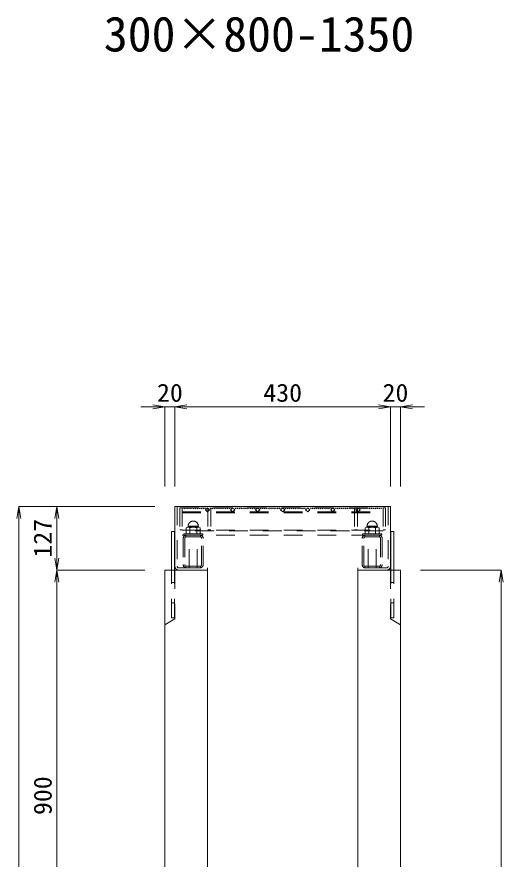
# Model space of a CAD drawing. Units: millimetres at full size; some dimension numbers follow another scale. Extents: x -734 to 58102, y 49499 to 87169.
# Drawn here: x 22327 to 23297, y 62790 to 64471 of the extents above; entities that cross this region are included whole.
import ezdxf
from ezdxf.enums import TextEntityAlignment as Align

# ---------------------------------------------------------------- set-up
doc = ezdxf.new("R2010")
doc.units = ezdxf.units.MM
doc.header["$LTSCALE"] = 50
doc.linetypes.add('USER1', pattern=[1.35, 0.75, -0.6])
doc.layers.add('0_2', color=7, linetype='Continuous')
for name, color, linetype, lineweight in [('寸法線', 7, 'Continuous', 13), ('本体', 2, 'Continuous', 20), ('ｸﾞﾚｰﾁﾝｸﾞ', 7, 'USER1', 9)]:
    doc.layers.add(name, color=color, linetype=linetype, lineweight=lineweight)
doc.styles.add('ＭＳ 明朝', font='')
doc.styles.get('ＭＳ 明朝').set_extended_font_data('MS Mincho')

# ---------------------------------------------------------------- blocks, each defined once
blk = doc.blocks.new('open_arrow')
at = {"color": 0, "linetype": 'Continuous', "lineweight": -2}
blk.add_lwpolyline([(7.5, 1.25), (0, 0), (7.5, -1.25)], dxfattribs=at)

msp = doc.modelspace()

# ---------------------------------------------------------------- linework, layer by layer
at = {"layer": '寸法線'}
for p, q in [((22690.19, 63692.77), (22574.19, 63692.77)), ((22622.19, 63534.05), (22622.19, 63692.77)), ((22642.19, 63692.77), (23072.19, 63692.77)), ((22642.19, 63534.05), (22642.19, 63692.77)), ((22642.19, 63534.05), (22642.19, 63692.77)), ((23024.19, 63692.77), (23140.19, 63692.77)), ((23072.19, 63534.05), (23072.19, 63692.77)), ((23072.19, 63534.05), (23072.19, 63692.77)), ((23092.19, 63534.05), (23092.19, 63692.77)), ((22330.83, 62017.03), (22330.83, 63494.03)), ((22602.17, 63494.03), (22330.83, 63494.03)), ((22406.38, 63494.03), (22406.38, 63367.03)), ((22602.17, 63494.03), (22406.38, 63494.03)), ((22406.38, 63367.03), (22406.38, 62467.03)), ((22582.17, 63367.03), (22406.38, 63367.03)), ((22582.17, 63367.03), (22406.38, 63367.03)), ((23132.21, 63367.03), (23293, 63367.03)), ((23293, 63367.03), (23293, 62017.03))]:
    msp.add_line(p, q, dxfattribs=at)
at = {"layer": '本体'}
for p, q in [((22622.19, 63367.03), (22622.19, 62017.03)), ((22622.19, 63367.03), (22707.19, 63367.03)), ((22707.19, 62537.55), (22707.19, 63367.03)), ((23007.19, 62537.55), (23007.19, 63367.03)), ((23007.19, 63367.03), (23092.19, 63367.03)), ((23092.19, 62017.03), (23092.19, 63367.03))]:
    msp.add_line(p, q, dxfattribs=at)
at = {"layer": '本体', "linetype": 'USER1', "lineweight": 9}
for p, q in [((22642.2, 63367.03), (22642.2, 63270.03)), ((23072.2, 63367.03), (23072.2, 63270.03)), ((22622.2, 63257.52), (22642.2, 63270.03)), ((23092.2, 63257.52), (23072.2, 63270.03))]:
    msp.add_line(p, q, dxfattribs=at)
at = {"layer": 'ｸﾞﾚｰﾁﾝｸﾞ', "linetype": 'Continuous'}
for p, q in [((22642.19, 63494.03), (23072.19, 63494.03)), ((22642.19, 63374.66), (22642.19, 63494.03)), ((23072.19, 63367.03), (23072.19, 63494.03)), ((22641.19, 63444.02), (22635.19, 63444.02)), ((22635.19, 63367.03), (22635.19, 63444.02)), ((22641.19, 63367.03), (22641.19, 63444.02)), ((23073.19, 63444.02), (23079.19, 63444.02)), ((23073.19, 63367.03), (23073.19, 63444.02)), ((23079.19, 63367.03), (23079.19, 63444.02))]:
    msp.add_line(p, q, dxfattribs=at)
at = {"layer": 'ｸﾞﾚｰﾁﾝｸﾞ'}
for p, q in [((22646.69, 63494.03), (22646.69, 63374.53)), ((22652.19, 63491.53), (22652.19, 63447.53)), ((22656.69, 63491.53), (22656.69, 63447.53)), ((22656.69, 63491.53), (22656.69, 63436.53)), ((22656.69, 63483.03), (23057.69, 63483.03)), ((22656.69, 63481.53), (23057.69, 63481.53)), ((22659.89, 63491.53), (22660.79, 63489.43)), ((22660.79, 63489.43), (22661.69, 63491.53)), ((22663.69, 63491.53), (22664.59, 63489.43)), ((22664.59, 63489.43), (22665.49, 63491.53)), ((22667.49, 63491.53), (22668.39, 63489.43)), ((22668.39, 63489.43), (22669.29, 63491.53)), ((22671.29, 63491.53), (22672.19, 63489.43)), ((22672.19, 63489.43), (22673.09, 63491.53)), ((22675.09, 63491.53), (22675.99, 63489.43)), ((22675.99, 63489.43), (22676.89, 63491.53)), ((22678.89, 63491.53), (22679.79, 63489.43)), ((22679.79, 63489.43), (22680.69, 63491.53)), ((22682.69, 63491.53), (22683.59, 63489.43)), ((22683.59, 63489.43), (22684.49, 63491.53)), ((22686.49, 63491.53), (22687.39, 63489.43)), ((22687.39, 63489.43), (22688.29, 63491.53)), ((22690.29, 63491.53), (22691.19, 63489.43)), ((22691.19, 63489.43), (22692.09, 63491.53)), ((22694.09, 63491.53), (22694.99, 63489.43)), ((22694.99, 63489.43), (22695.89, 63491.53)), ((22697.89, 63491.53), (22698.79, 63489.43)), ((22698.79, 63489.43), (22699.69, 63491.53)), ((22701.69, 63491.53), (22702.59, 63489.43)), ((22702.59, 63489.43), (22703.49, 63491.53)), ((22707.19, 63491.53), (22702.95, 63487.28)), ((22702.95, 63487.28), (22707.19, 63483.04)), ((22711.43, 63487.28), (22707.19, 63491.53)), ((22707.19, 63483.04), (22711.43, 63487.28)), ((22707.19, 63483.04), (22707.69, 63483.54)), ((22707.69, 63491.53), (22707.69, 63447.53)), ((22712.19, 63491.53), (22713.09, 63489.43)), ((22713.09, 63489.43), (22713.99, 63491.53)), ((22713.69, 63491.53), (22713.69, 63447.53)), ((22715.99, 63491.53), (22716.89, 63489.43)), ((22716.89, 63489.43), (22717.79, 63491.53)), ((22719.79, 63491.53), (22720.69, 63489.43)), ((22720.69, 63489.43), (22721.59, 63491.53)), ((22723.59, 63491.53), (22724.49, 63489.43)), ((22724.49, 63489.43), (22725.39, 63491.53)), ((22727.39, 63491.53), (22728.29, 63489.43)), ((22728.29, 63489.43), (22729.19, 63491.53)), ((22731.19, 63491.53), (22732.09, 63489.43)), ((22732.09, 63489.43), (22732.99, 63491.53)), ((22734.99, 63491.53), (22735.89, 63489.43)), ((22735.89, 63489.43), (22736.79, 63491.53)), ((22738.79, 63491.53), (22739.69, 63489.43)), ((22739.69, 63489.43), (22740.59, 63491.53)), ((22742.59, 63491.53), (22743.49, 63489.43)), ((22743.49, 63489.43), (22744.39, 63491.53)), ((22746.39, 63491.53), (22747.29, 63489.43)), ((22747.29, 63489.43), (22748.19, 63491.53)), ((22750.19, 63491.53), (22751.09, 63489.43)), ((22751.09, 63489.43), (22751.99, 63491.53)), ((22757.19, 63491.53), (22752.95, 63487.28)), ((22752.95, 63487.28), (22757.19, 63483.04)), ((22761.44, 63487.28), (22757.19, 63491.53)), ((22757.19, 63483.04), (22761.44, 63487.28)), ((22762.19, 63491.53), (22763.09, 63489.43)), ((22763.09, 63489.43), (22763.99, 63491.53)), ((22765.99, 63491.53), (22766.89, 63489.43)), ((22766.89, 63489.43), (22767.79, 63491.53)), ((22769.79, 63491.53), (22770.69, 63489.43)), ((22770.69, 63489.43), (22771.59, 63491.53)), ((22773.59, 63491.53), (22774.49, 63489.43)), ((22774.49, 63489.43), (22775.39, 63491.53)), ((22777.39, 63491.53), (22778.29, 63489.43)), ((22778.29, 63489.43), (22779.19, 63491.53)), ((22781.19, 63491.53), (22782.09, 63489.43)), ((22782.09, 63489.43), (22782.99, 63491.53)), ((22784.99, 63491.53), (22785.89, 63489.43)), ((22785.89, 63489.43), (22786.79, 63491.53)), ((22788.79, 63491.53), (22789.69, 63489.43)), ((22789.69, 63489.43), (22790.59, 63491.53)), ((22792.59, 63491.53), (22793.49, 63489.43)), ((22793.49, 63489.43), (22794.39, 63491.53)), ((22796.39, 63491.53), (22797.29, 63489.43)), ((22797.29, 63489.43), (22798.19, 63491.53)), ((22800.19, 63491.53), (22801.09, 63489.43)), ((22801.09, 63489.43), (22801.99, 63491.53)), ((22807.19, 63491.53), (22802.95, 63487.28)), ((22802.95, 63487.28), (22807.19, 63483.04)), ((22811.43, 63487.28), (22807.19, 63491.53)), ((22807.19, 63483.04), (22811.43, 63487.28)), ((22812.19, 63491.53), (22813.09, 63489.43)), ((22813.09, 63489.43), (22813.99, 63491.53)), ((22815.99, 63491.53), (22816.89, 63489.43)), ((22816.89, 63489.43), (22817.79, 63491.53)), ((22819.79, 63491.53), (22820.69, 63489.43)), ((22820.69, 63489.43), (22821.59, 63491.53)), ((22823.59, 63491.53), (22824.49, 63489.43)), ((22824.49, 63489.43), (22825.39, 63491.53)), ((22827.39, 63491.53), (22828.29, 63489.43)), ((22828.29, 63489.43), (22829.19, 63491.53)), ((22831.19, 63491.53), (22832.09, 63489.43)), ((22832.09, 63489.43), (22832.99, 63491.53)), ((22834.99, 63491.53), (22835.89, 63489.43)), ((22835.89, 63489.43), (22836.79, 63491.53)), ((22838.79, 63491.53), (22839.69, 63489.43)), ((22839.69, 63489.43), (22840.59, 63491.53)), ((22842.59, 63491.53), (22843.49, 63489.43)), ((22843.49, 63489.43), (22844.39, 63491.53)), ((22846.39, 63491.53), (22847.29, 63489.43)), ((22847.29, 63489.43), (22848.19, 63491.53)), ((22850.19, 63491.53), (22851.09, 63489.43)), ((22851.09, 63489.43), (22851.99, 63491.53)), ((22857.19, 63491.53), (22852.95, 63487.28)), ((22852.95, 63487.28), (22857.19, 63483.04)), ((22857.19, 63491.53), (22861.43, 63487.28)), ((22861.43, 63487.28), (22857.19, 63483.04)), ((22863.29, 63489.43), (22862.39, 63491.53)), ((22864.19, 63491.53), (22863.29, 63489.43)), ((22867.09, 63489.43), (22866.19, 63491.53)), ((22867.99, 63491.53), (22867.09, 63489.43)), ((22870.89, 63489.43), (22869.99, 63491.53)), ((22871.79, 63491.53), (22870.89, 63489.43)), ((22874.69, 63489.43), (22873.79, 63491.53)), ((22875.59, 63491.53), (22874.69, 63489.43)), ((22878.49, 63489.43), (22877.59, 63491.53)), ((22879.39, 63491.53), (22878.49, 63489.43)), ((22882.29, 63489.43), (22881.39, 63491.53)), ((22883.19, 63491.53), (22882.29, 63489.43)), ((22886.09, 63489.43), (22885.19, 63491.53)), ((22886.99, 63491.53), (22886.09, 63489.43)), ((22889.89, 63489.43), (22888.99, 63491.53)), ((22890.79, 63491.53), (22889.89, 63489.43)), ((22893.69, 63489.43), (22892.79, 63491.53)), ((22894.59, 63491.53), (22893.69, 63489.43)), ((22897.49, 63489.43), (22896.59, 63491.53)), ((22898.39, 63491.53), (22897.49, 63489.43)), ((22901.29, 63489.43), (22900.39, 63491.53)), ((22902.19, 63491.53), (22901.29, 63489.43)), ((22902.95, 63487.28), (22907.19, 63491.53)), ((22907.19, 63483.04), (22902.95, 63487.28)), ((22907.19, 63491.53), (22911.43, 63487.28)), ((22911.43, 63487.28), (22907.19, 63483.04)), ((22913.29, 63489.43), (22912.39, 63491.53)), ((22914.19, 63491.53), (22913.29, 63489.43)), ((22917.09, 63489.43), (22916.19, 63491.53)), ((22917.99, 63491.53), (22917.09, 63489.43)), ((22920.89, 63489.43), (22919.99, 63491.53)), ((22921.79, 63491.53), (22920.89, 63489.43)), ((22924.69, 63489.43), (22923.79, 63491.53)), ((22925.59, 63491.53), (22924.69, 63489.43)), ((22928.49, 63489.43), (22927.59, 63491.53)), ((22929.39, 63491.53), (22928.49, 63489.43)), ((22932.29, 63489.43), (22931.39, 63491.53)), ((22933.19, 63491.53), (22932.29, 63489.43)), ((22936.09, 63489.43), (22935.19, 63491.53)), ((22936.99, 63491.53), (22936.09, 63489.43)), ((22939.89, 63489.43), (22938.99, 63491.53)), ((22940.79, 63491.53), (22939.89, 63489.43)), ((22943.69, 63489.43), (22942.79, 63491.53)), ((22944.59, 63491.53), (22943.69, 63489.43)), ((22947.49, 63489.43), (22946.59, 63491.53)), ((22948.39, 63491.53), (22947.49, 63489.43)), ((22951.29, 63489.43), (22950.39, 63491.53)), ((22952.19, 63491.53), (22951.29, 63489.43)), ((22952.95, 63487.28), (22957.19, 63491.53)), ((22957.19, 63483.04), (22952.95, 63487.28)), ((22957.19, 63491.53), (22961.43, 63487.28)), ((22961.43, 63487.28), (22957.19, 63483.04)), ((22963.29, 63489.43), (22962.39, 63491.53)), ((22964.19, 63491.53), (22963.29, 63489.43)), ((22967.09, 63489.43), (22966.19, 63491.53)), ((22967.99, 63491.53), (22967.09, 63489.43)), ((22970.89, 63489.43), (22969.99, 63491.53)), ((22971.79, 63491.53), (22970.89, 63489.43)), ((22974.69, 63489.43), (22973.79, 63491.53)), ((22975.59, 63491.53), (22974.69, 63489.43)), ((22978.49, 63489.43), (22977.59, 63491.53)), ((22979.39, 63491.53), (22978.49, 63489.43)), ((22982.29, 63489.43), (22981.39, 63491.53)), ((22983.19, 63491.53), (22982.29, 63489.43)), ((22986.09, 63489.43), (22985.19, 63491.53)), ((22986.99, 63491.53), (22986.09, 63489.43)), ((22989.89, 63489.43), (22988.99, 63491.53)), ((22990.79, 63491.53), (22989.89, 63489.43)), ((22993.69, 63489.43), (22992.79, 63491.53)), ((22994.59, 63491.53), (22993.69, 63489.43)), ((22997.49, 63489.43), (22996.59, 63491.53)), ((22998.39, 63491.53), (22997.49, 63489.43)), ((23001.29, 63489.43), (23000.39, 63491.53)), ((23000.69, 63491.53), (23000.69, 63447.53)), ((23002.19, 63491.53), (23001.29, 63489.43)), ((23002.95, 63487.28), (23007.19, 63491.53)), ((23007.19, 63483.04), (23002.95, 63487.28)), ((23006.69, 63491.53), (23006.69, 63447.53)), ((23007.19, 63483.04), (23006.69, 63483.54)), ((23007.19, 63491.53), (23011.44, 63487.28)), ((23011.44, 63487.28), (23007.19, 63483.04)), ((23011.79, 63489.43), (23010.89, 63491.53)), ((23012.69, 63491.53), (23011.79, 63489.43)), ((23015.59, 63489.43), (23014.69, 63491.53)), ((23016.49, 63491.53), (23015.59, 63489.43)), ((23019.39, 63489.43), (23018.49, 63491.53)), ((23020.29, 63491.53), (23019.39, 63489.43)), ((23023.19, 63489.43), (23022.29, 63491.53)), ((23024.09, 63491.53), (23023.19, 63489.43)), ((23026.99, 63489.43), (23026.09, 63491.53)), ((23027.89, 63491.53), (23026.99, 63489.43)), ((23030.79, 63489.43), (23029.89, 63491.53)), ((23031.69, 63491.53), (23030.79, 63489.43)), ((23034.59, 63489.43), (23033.69, 63491.53)), ((23035.49, 63491.53), (23034.59, 63489.43)), ((23038.39, 63489.43), (23037.49, 63491.53)), ((23039.29, 63491.53), (23038.39, 63489.43)), ((23042.19, 63489.43), (23041.29, 63491.53)), ((23043.09, 63491.53), (23042.19, 63489.43)), ((23045.99, 63489.43), (23045.09, 63491.53)), ((23046.89, 63491.53), (23045.99, 63489.43)), ((23049.79, 63489.43), (23048.89, 63491.53)), ((23050.69, 63491.53), (23049.79, 63489.43)), ((23053.59, 63489.43), (23052.69, 63491.53)), ((23054.49, 63491.53), (23053.59, 63489.43)), ((23057.69, 63491.53), (23057.69, 63447.53)), ((23057.69, 63491.53), (23057.69, 63436.53)), ((23062.19, 63491.53), (23062.19, 63447.53)), ((23067.69, 63494.03), (23067.69, 63374.53)), ((22652.19, 63447.53), (22656.69, 63447.53)), ((22656.69, 63446.53), (23057.69, 63446.53)), ((22664.84, 63451.33), (22668.31, 63452.53)), ((22664.84, 63439.53), (22664.84, 63451.33)), ((22668.31, 63454.53), (22689.08, 63454.53)), ((22668.31, 63452.53), (22668.31, 63454.53)), ((22668.31, 63452.53), (22671.77, 63451.33)), ((22689.08, 63452.53), (22668.31, 63452.53)), ((22671.77, 63451.33), (22678.69, 63452.53)), ((22671.77, 63439.53), (22671.77, 63451.33)), ((22678.69, 63452.53), (22685.62, 63451.33)), ((22685.62, 63451.33), (22689.08, 63452.53)), ((22685.62, 63451.33), (22685.62, 63439.53)), ((22689.08, 63454.53), (22689.08, 63452.53)), ((22689.08, 63452.53), (22692.54, 63451.33)), ((22692.54, 63451.33), (22692.54, 63439.53)), ((22707.69, 63447.53), (22713.69, 63447.53)), ((23006.69, 63447.53), (23000.69, 63447.53)), ((23025.3, 63452.53), (23021.84, 63451.33)), ((23021.84, 63451.33), (23021.84, 63439.53)), ((23046.08, 63454.53), (23025.3, 63454.53)), ((23025.3, 63454.53), (23025.3, 63452.53)), ((23028.76, 63451.33), (23025.3, 63452.53)), ((23025.3, 63452.53), (23046.08, 63452.53)), ((23035.69, 63452.53), (23028.76, 63451.33)), ((23028.76, 63451.33), (23028.76, 63439.53)), ((23042.61, 63451.33), (23035.69, 63452.53)), ((23046.08, 63452.53), (23042.61, 63451.33)), ((23042.61, 63439.53), (23042.61, 63451.33)), ((23046.08, 63452.53), (23046.08, 63454.53)), ((23049.54, 63451.33), (23046.08, 63452.53)), ((23049.54, 63439.53), (23049.54, 63451.33)), ((23062.19, 63447.53), (23057.69, 63447.53)), ((23057.69, 63445.03), (22656.69, 63445.03)), ((22656.69, 63436.53), (23057.69, 63436.53)), ((22658.69, 63430.13), (22658.69, 63377.93)), ((22659.69, 63439.53), (22697.69, 63439.53)), ((22659.69, 63439.53), (22678.69, 63439.53)), ((22659.69, 63436.53), (22659.69, 63439.53)), ((22697.69, 63436.53), (22659.69, 63436.53)), ((22661.89, 63430.13), (22661.89, 63377.93)), ((22664.19, 63436.46), (22664.19, 63433.2)), ((22678.69, 63439.53), (22664.84, 63439.53)), ((22692.29, 63436.53), (22665.09, 63436.53)), ((22692.29, 63436.53), (22665.09, 63436.53)), ((22692.29, 63433.33), (22665.09, 63433.33)), ((22670.69, 63371.53), (22670.69, 63436.53)), ((22670.69, 63436.53), (22686.69, 63436.53)), ((22678.69, 63439.53), (22671.77, 63439.53)), ((22692.54, 63439.53), (22678.69, 63439.53)), ((22686.69, 63371.53), (22686.69, 63436.53)), ((22693.19, 63436.46), (22693.19, 63433.2)), ((22695.49, 63377.93), (22695.49, 63430.13)), ((22697.69, 63439.53), (22697.69, 63436.53)), ((22698.69, 63377.93), (22698.69, 63430.13)), ((23015.69, 63377.93), (23015.69, 63430.13)), ((23054.69, 63439.53), (23016.69, 63439.53)), ((23016.69, 63439.53), (23016.69, 63436.53)), ((23016.69, 63436.53), (23054.69, 63436.53)), ((23018.89, 63377.93), (23018.89, 63430.13)), ((23021.19, 63436.46), (23021.19, 63433.2)), ((23021.84, 63439.53), (23035.69, 63439.53)), ((23022.09, 63436.53), (23049.29, 63436.53)), ((23022.09, 63436.53), (23049.29, 63436.53)), ((23022.09, 63433.33), (23049.29, 63433.33)), ((23027.69, 63371.53), (23027.69, 63436.53)), ((23043.69, 63436.53), (23027.69, 63436.53)), ((23035.69, 63439.53), (23049.54, 63439.53)), ((23054.69, 63439.53), (23035.69, 63439.53)), ((23035.69, 63439.53), (23042.61, 63439.53)), ((23043.69, 63371.53), (23043.69, 63436.53)), ((23050.19, 63436.46), (23050.19, 63433.2)), ((23052.49, 63430.13), (23052.49, 63377.93)), ((23054.69, 63436.53), (23054.69, 63439.53)), ((23055.69, 63430.13), (23055.69, 63377.93)), ((22635.19, 63272.03), (22635.19, 63367.03)), ((22641.19, 63272.03), (22641.19, 63367.03)), ((22649.69, 63371.53), (22707.19, 63371.53)), ((22664.19, 63374.86), (22664.19, 63371.59)), ((22665.09, 63374.73), (22692.29, 63374.73)), ((22665.09, 63371.53), (22692.29, 63371.53)), ((22693.19, 63374.86), (22693.19, 63371.59)), ((22707.19, 63371.53), (22707.19, 63367.03)), ((23064.69, 63371.53), (23007.19, 63371.53)), ((23007.19, 63371.53), (23007.19, 63367.03)), ((23021.19, 63374.86), (23021.19, 63371.59)), ((23049.29, 63374.73), (23022.09, 63374.73)), ((23049.29, 63371.53), (23022.09, 63371.53)), ((23050.19, 63374.86), (23050.19, 63371.59)), ((23073.19, 63272.03), (23073.19, 63367.03)), ((23079.19, 63272.03), (23079.19, 63367.03)), ((22635.19, 63342.03), (22641.19, 63342.03)), ((23073.19, 63342.03), (23079.19, 63342.03)), ((22635.19, 63302.03), (22641.19, 63302.03)), ((23073.19, 63302.03), (23079.19, 63302.03)), ((22641.19, 63272.03), (22635.19, 63272.03)), ((23073.19, 63272.03), (23079.19, 63272.03))]:
    msp.add_line(p, q, dxfattribs=at)
at = {"layer": 'ｸﾞﾚｰﾁﾝｸﾞ', "lineweight": 5}
msp.add_line((22652.19, 63491.53), (23062.19, 63491.53), dxfattribs=at)
at = {"layer": 'ｸﾞﾚｰﾁﾝｸﾞ'}
for centre, radius, start, end in [((22678.69, 63454.53), 10.25, 0, 180), ((23035.69, 63454.53), 10.25, 0, 180), ((22665.09, 63430.13), 6.4, 90, 180), ((22665.09, 63430.13), 3.2, 90, 180), ((22692.29, 63430.13), 6.4, 0, 90), ((22692.29, 63430.13), 3.2, 0, 90), ((23022.09, 63430.13), 6.4, 90, 180), ((23022.09, 63430.13), 3.2, 90, 180), ((23049.29, 63430.13), 6.4, 0, 90), ((23049.29, 63430.13), 3.2, 0, 90), ((22665.09, 63377.93), 6.4, 180, 270), ((22665.09, 63377.93), 3.2, 180, 270), ((22692.29, 63377.93), 6.4, 270, 0), ((22692.29, 63377.93), 3.2, 270, 0), ((23022.09, 63377.93), 6.4, 180, 270), ((23022.09, 63377.93), 3.2, 180, 270), ((23049.29, 63377.93), 6.4, 270, 0), ((23049.29, 63377.93), 3.2, 270, 0), ((22649.69, 63374.53), 7.5, 179.01874, 270), ((22649.69, 63374.53), 3, 180, 270), ((23064.69, 63374.53), 7.5, 270, 0), ((23064.69, 63374.53), 3, 270, 0)]:
    msp.add_arc(centre, radius, start, end, dxfattribs=at)

# ---------------------------------------------------------------- block references
at = {"layer": '寸法線', "xscale": 3.2, "yscale": 3.2}
for p, rotation in [((22622.19, 63692.77), 180), ((23072.19, 63692.77), 180), ((23072.19, 63692.77), 180), ((22330.83, 63494.03), 270), ((22406.38, 63494.03), 270), ((22406.38, 63367.03), 90), ((22406.38, 63367.03), 270), ((23293, 63367.03), 270)]:
    msp.add_blockref('open_arrow', p, dxfattribs=dict(at, rotation=rotation))
for p in [(22642.19, 63692.77), (22642.19, 63692.77), (23092.19, 63692.77)]:
    msp.add_blockref('open_arrow', p, dxfattribs=at)

# ---------------------------------------------------------------- texts
at = {"layer": '0_2', "style": 'ＭＳ 明朝'}
msp.add_text('300×800-1350', height=70.05, dxfattribs=at).set_placement((22810.07, 64436.46), align=Align.MIDDLE_CENTER)
at = {"layer": '寸法線', "style": 'ＭＳ 明朝', "width": 1.05}
for s, p in [('20', (22632.19, 63720.79)), ('430', (22857.19, 63720.79)), ('20', (23082.19, 63720.79))]:
    msp.add_text(s, height=36.03, dxfattribs=at).set_placement(p, align=Align.MIDDLE_CENTER)
for s, p in [('127', (22378.36, 63430.53)), ('900', (22378.36, 62917.03))]:
    msp.add_text(s, height=36.03, rotation=90, dxfattribs=at).set_placement(p, align=Align.MIDDLE_CENTER)

doc.saveas('drawing.dxf')
